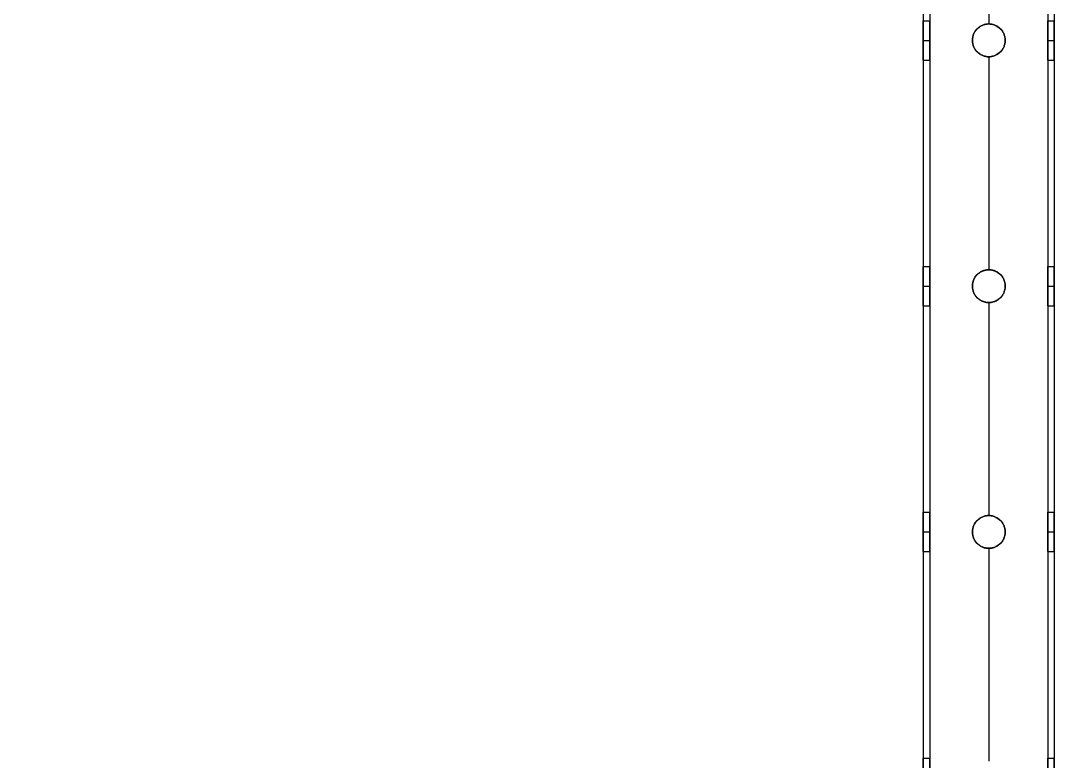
# Model space of a CAD drawing. Header units: millimetres. Extents: x 1279 to 9834, y -699 to 998.
# Drawn here: x 7356 to 7671.5, y -430.2 to -204.2 of the extents above; entities that cross this region are included whole.
import ezdxf

# ---------------------------------------------------------------- set-up
doc = ezdxf.new("R2010")
doc.units = ezdxf.units.MM
doc.header["$MEASUREMENT"] = 0
doc.layers.add('staal', color=7, linetype='Continuous', true_color=0x4c4c4c)

msp = doc.modelspace()

# ---------------------------------------------------------------- linework, layer by layer
at = {"layer": 'staal'}
for p, q in [((7631.49, -204.2, 1905.19), (7633.49, -204.2, 1905.19)), ((7669.49, -204.2, 1905.19), (7671.49, -204.2, 1905.19)), ((7651.49, -205.2, 1923.19), (7651.49, -205.2, 1925.19)), ((7651.49, -205.2, 1885.19), (7651.49, -205.2, 1887.19)), ((7631.49, -210.2, 1899.19), (7633.49, -210.2, 1899.19)), ((7631.49, -210.2, 1911.19), (7633.49, -210.2, 1911.19)), ((7646.49, -210.2, 1885.19), (7646.49, -210.2, 1887.19)), ((7646.49, -210.2, 1923.19), (7646.49, -210.2, 1925.19)), ((7656.49, -210.2, 1923.19), (7656.49, -210.2, 1925.19)), ((7656.49, -210.2, 1885.19), (7656.49, -210.2, 1887.19)), ((7669.49, -210.2, 1899.19), (7671.49, -210.2, 1899.19)), ((7669.49, -210.2, 1911.19), (7671.49, -210.2, 1911.19)), ((7631.49, -216.2, 1905.19), (7633.49, -216.2, 1905.19)), ((7651.49, -215.2, 1923.19), (7651.49, -215.2, 1925.19)), ((7651.49, -215.2, 1885.19), (7651.49, -215.2, 1887.19)), ((7669.49, -216.2, 1905.19), (7671.49, -216.2, 1905.19)), ((7631.49, -279.2, 1905.19), (7633.49, -279.2, 1905.19)), ((7651.49, -280.2, 1923.19), (7651.49, -280.2, 1925.19)), ((7651.49, -280.2, 1885.19), (7651.49, -280.2, 1887.19)), ((7669.49, -279.2, 1905.19), (7671.49, -279.2, 1905.19)), ((7631.49, -285.2, 1899.19), (7633.49, -285.2, 1899.19)), ((7631.49, -285.2, 1911.19), (7633.49, -285.2, 1911.19)), ((7646.49, -285.2, 1885.19), (7646.49, -285.2, 1887.19)), ((7646.49, -285.2, 1923.19), (7646.49, -285.2, 1925.19)), ((7656.49, -285.2, 1923.19), (7656.49, -285.2, 1925.19)), ((7656.49, -285.2, 1885.19), (7656.49, -285.2, 1887.19)), ((7669.49, -285.2, 1899.19), (7671.49, -285.2, 1899.19)), ((7669.49, -285.2, 1911.19), (7671.49, -285.2, 1911.19)), ((7651.49, -290.2, 1923.19), (7651.49, -290.2, 1925.19)), ((7651.49, -290.2, 1885.19), (7651.49, -290.2, 1887.19)), ((7631.49, -291.2, 1905.19), (7633.49, -291.2, 1905.19)), ((7669.49, -291.2, 1905.19), (7671.49, -291.2, 1905.19)), ((7631.49, -354.2, 1905.19), (7633.49, -354.2, 1905.19)), ((7651.49, -355.2, 1923.19), (7651.49, -355.2, 1925.19)), ((7651.49, -355.2, 1885.19), (7651.49, -355.2, 1887.19)), ((7669.49, -354.2, 1905.19), (7671.49, -354.2, 1905.19)), ((7631.49, -360.2, 1899.19), (7633.49, -360.2, 1899.19)), ((7631.49, -360.2, 1911.19), (7633.49, -360.2, 1911.19)), ((7646.49, -360.2, 1885.19), (7646.49, -360.2, 1887.19)), ((7646.49, -360.2, 1923.19), (7646.49, -360.2, 1925.19)), ((7656.49, -360.2, 1923.19), (7656.49, -360.2, 1925.19)), ((7656.49, -360.2, 1885.19), (7656.49, -360.2, 1887.19)), ((7669.49, -360.2, 1899.19), (7671.49, -360.2, 1899.19)), ((7669.49, -360.2, 1911.19), (7671.49, -360.2, 1911.19)), ((7651.49, -365.2, 1923.19), (7651.49, -365.2, 1925.19)), ((7651.49, -365.2, 1885.19), (7651.49, -365.2, 1887.19)), ((7631.49, -366.2, 1905.19), (7633.49, -366.2, 1905.19)), ((7669.49, -366.2, 1905.19), (7671.49, -366.2, 1905.19)), ((7631.49, -429.2, 1905.19), (7633.49, -429.2, 1905.19)), ((7669.49, -429.2, 1905.19), (7671.49, -429.2, 1905.19))]:
    msp.add_line(p, q, dxfattribs=at)
for points in [[(6355.49, 710.3), (7671.49, 710.3), (7671.49, -605.7), (6355.49, -605.7)], [(6395.49, 670.3), (7631.49, 670.3), (7631.49, -565.7), (6395.49, -565.7)]]:
    msp.add_lwpolyline(points, close=True, dxfattribs=at)
for centre in [(7651.49, -210.2, 1885.19), (7651.49, -210.2, 1924.19), (7651.49, -210.2, 1886.19), (7651.49, -285.2, 1885.19), (7651.49, -285.2, 1924.19), (7651.49, -285.2, 1886.19), (7651.49, -360.2, 1885.19), (7651.49, -360.2, 1924.19), (7651.49, -360.2, 1886.19)]:
    msp.add_circle(centre, 5, dxfattribs=at)
for points in [[(7671.49, 710.3, 1885.19), (7671.49, 52.3, 1885.19), (7671.49, -605.7, 1885.19)], [(7671.49, 710.3, 1925.19), (7671.49, 52.3, 1925.19), (7671.49, -605.7, 1925.19)], [(7669.49, 708.3, 1923.19), (7669.49, 52.3, 1923.19), (7669.49, -603.7, 1923.19)], [(7669.49, 708.3, 1887.19), (7669.49, 52.3, 1887.19), (7669.49, -603.7, 1887.19)], [(7633.49, 672.3, 1923.19), (7633.49, 52.3, 1923.19), (7633.49, -567.7, 1923.19)], [(7633.49, 672.3, 1887.19), (7633.49, 52.3, 1887.19), (7633.49, -567.7, 1887.19)], [(7631.49, 670.3, 1885.19), (7631.49, 52.3, 1885.19), (7631.49, -565.7, 1885.19)], [(7631.49, 670.3, 1925.19), (7631.49, 52.3, 1925.19), (7631.49, -565.7, 1925.19)], [(7651.49, -140.2, 1925.19), (7651.49, -172.7, 1925.19), (7651.49, -205.2, 1925.19)], [(7651.49, -140.2, 1923.19), (7651.49, -172.7, 1923.19), (7651.49, -205.2, 1923.19)], [(7651.49, -140.2, 1887.19), (7651.49, -172.7, 1887.19), (7651.49, -205.2, 1887.19)], [(7651.49, -140.2, 1885.19), (7651.49, -172.7, 1885.19), (7651.49, -205.2, 1885.19)], [(7631.49, -216.2, 1905.19), (7631.49, -247.7, 1905.19), (7631.49, -279.2, 1905.19)], [(7633.49, -216.2, 1905.19), (7633.49, -247.7, 1905.19), (7633.49, -279.2, 1905.19)], [(7651.49, -215.2, 1925.19), (7651.49, -247.7, 1925.19), (7651.49, -280.2, 1925.19)], [(7651.49, -215.2, 1923.19), (7651.49, -247.7, 1923.19), (7651.49, -280.2, 1923.19)], [(7651.49, -215.2, 1887.19), (7651.49, -247.7, 1887.19), (7651.49, -280.2, 1887.19)], [(7651.49, -215.2, 1885.19), (7651.49, -247.7, 1885.19), (7651.49, -280.2, 1885.19)], [(7669.49, -216.2, 1905.19), (7669.49, -247.7, 1905.19), (7669.49, -279.2, 1905.19)], [(7671.49, -216.2, 1905.19), (7671.49, -247.7, 1905.19), (7671.49, -279.2, 1905.19)], [(7651.49, -290.2, 1925.19), (7651.49, -322.7, 1925.19), (7651.49, -355.2, 1925.19)], [(7651.49, -290.2, 1923.19), (7651.49, -322.7, 1923.19), (7651.49, -355.2, 1923.19)], [(7651.49, -290.2, 1887.19), (7651.49, -322.7, 1887.19), (7651.49, -355.2, 1887.19)], [(7651.49, -290.2, 1885.19), (7651.49, -322.7, 1885.19), (7651.49, -355.2, 1885.19)], [(7631.49, -291.2, 1905.19), (7631.49, -322.7, 1905.19), (7631.49, -354.2, 1905.19)], [(7633.49, -291.2, 1905.19), (7633.49, -322.7, 1905.19), (7633.49, -354.2, 1905.19)], [(7669.49, -291.2, 1905.19), (7669.49, -322.7, 1905.19), (7669.49, -354.2, 1905.19)], [(7671.49, -291.2, 1905.19), (7671.49, -322.7, 1905.19), (7671.49, -354.2, 1905.19)], [(7651.49, -365.2, 1925.19), (7651.49, -397.7, 1925.19), (7651.49, -430.2, 1925.19)], [(7651.49, -365.2, 1923.19), (7651.49, -397.7, 1923.19), (7651.49, -430.2, 1923.19)], [(7651.49, -365.2, 1887.19), (7651.49, -397.7, 1887.19), (7651.49, -430.2, 1887.19)], [(7651.49, -365.2, 1885.19), (7651.49, -397.7, 1885.19), (7651.49, -430.2, 1885.19)], [(7631.49, -366.2, 1905.19), (7631.49, -397.7, 1905.19), (7631.49, -429.2, 1905.19)], [(7633.49, -366.2, 1905.19), (7633.49, -397.7, 1905.19), (7633.49, -429.2, 1905.19)], [(7669.49, -366.2, 1905.19), (7669.49, -397.7, 1905.19), (7669.49, -429.2, 1905.19)], [(7671.49, -366.2, 1905.19), (7671.49, -397.7, 1905.19), (7671.49, -429.2, 1905.19)]]:
    msp.add_open_spline(points, degree=2, dxfattribs=at)
for points, knots in [([(7631.49, -210.2, 1899.19), (7631.49, -216.2, 1899.19), (7631.49, -216.2, 1905.19), (7631.49, -216.2, 1911.19), (7631.49, -210.2, 1911.19), (7631.49, -204.2, 1911.19), (7631.49, -204.2, 1905.19), (7631.49, -204.2, 1899.19), (7631.49, -210.2, 1899.19)], [-31.415927, -31.415927, -31.415927, -23.561945, -23.561945, -15.707963, -15.707963, -7.853982, -7.853982, 0, 0, 0]), ([(7633.49, -210.2, 1899.19), (7633.49, -204.2, 1899.19), (7633.49, -204.2, 1905.19), (7633.49, -204.2, 1911.19), (7633.49, -210.2, 1911.19), (7633.49, -216.2, 1911.19), (7633.49, -216.2, 1905.19), (7633.49, -216.2, 1899.19), (7633.49, -210.2, 1899.19)], [0, 0, 0, 7.853982, 7.853982, 15.707963, 15.707963, 23.561945, 23.561945, 31.415927, 31.415927, 31.415927]), ([(7669.49, -210.2, 1899.19), (7669.49, -216.2, 1899.19), (7669.49, -216.2, 1905.19), (7669.49, -216.2, 1911.19), (7669.49, -210.2, 1911.19), (7669.49, -204.2, 1911.19), (7669.49, -204.2, 1905.19), (7669.49, -204.2, 1899.19), (7669.49, -210.2, 1899.19)], [-31.415927, -31.415927, -31.415927, -23.561945, -23.561945, -15.707963, -15.707963, -7.853982, -7.853982, 0, 0, 0]), ([(7671.49, -210.2, 1899.19), (7671.49, -204.2, 1899.19), (7671.49, -204.2, 1905.19), (7671.49, -204.2, 1911.19), (7671.49, -210.2, 1911.19), (7671.49, -216.2, 1911.19), (7671.49, -216.2, 1905.19), (7671.49, -216.2, 1899.19), (7671.49, -210.2, 1899.19)], [0, 0, 0, 7.853982, 7.853982, 15.707963, 15.707963, 23.561945, 23.561945, 31.415927, 31.415927, 31.415927]), ([(7646.49, -210.2, 1925.19), (7646.49, -215.2, 1925.19), (7651.49, -215.2, 1925.19), (7656.49, -215.2, 1925.19), (7656.49, -210.2, 1925.19), (7656.49, -205.2, 1925.19), (7651.49, -205.2, 1925.19), (7646.49, -205.2, 1925.19), (7646.49, -210.2, 1925.19)], [-31.415927, -31.415927, -31.415927, -23.561945, -23.561945, -15.707963, -15.707963, -7.853982, -7.853982, 0, 0, 0]), ([(7646.49, -210.2, 1923.19), (7646.49, -205.2, 1923.19), (7651.49, -205.2, 1923.19), (7656.49, -205.2, 1923.19), (7656.49, -210.2, 1923.19), (7656.49, -215.2, 1923.19), (7651.49, -215.2, 1923.19), (7646.49, -215.2, 1923.19), (7646.49, -210.2, 1923.19)], [0, 0, 0, 7.853982, 7.853982, 15.707963, 15.707963, 23.561945, 23.561945, 31.415927, 31.415927, 31.415927]), ([(7646.49, -210.2, 1887.19), (7646.49, -215.2, 1887.19), (7651.49, -215.2, 1887.19), (7656.49, -215.2, 1887.19), (7656.49, -210.2, 1887.19), (7656.49, -205.2, 1887.19), (7651.49, -205.2, 1887.19), (7646.49, -205.2, 1887.19), (7646.49, -210.2, 1887.19)], [-31.415927, -31.415927, -31.415927, -23.561945, -23.561945, -15.707963, -15.707963, -7.853982, -7.853982, 0, 0, 0]), ([(7631.49, -285.2, 1899.19), (7631.49, -291.2, 1899.19), (7631.49, -291.2, 1905.19), (7631.49, -291.2, 1911.19), (7631.49, -285.2, 1911.19), (7631.49, -279.2, 1911.19), (7631.49, -279.2, 1905.19), (7631.49, -279.2, 1899.19), (7631.49, -285.2, 1899.19)], [-31.415927, -31.415927, -31.415927, -23.561945, -23.561945, -15.707963, -15.707963, -7.853982, -7.853982, 0, 0, 0]), ([(7633.49, -285.2, 1899.19), (7633.49, -279.2, 1899.19), (7633.49, -279.2, 1905.19), (7633.49, -279.2, 1911.19), (7633.49, -285.2, 1911.19), (7633.49, -291.2, 1911.19), (7633.49, -291.2, 1905.19), (7633.49, -291.2, 1899.19), (7633.49, -285.2, 1899.19)], [0, 0, 0, 7.853982, 7.853982, 15.707963, 15.707963, 23.561945, 23.561945, 31.415927, 31.415927, 31.415927]), ([(7646.49, -285.2, 1925.19), (7646.49, -290.2, 1925.19), (7651.49, -290.2, 1925.19), (7656.49, -290.2, 1925.19), (7656.49, -285.2, 1925.19), (7656.49, -280.2, 1925.19), (7651.49, -280.2, 1925.19), (7646.49, -280.2, 1925.19), (7646.49, -285.2, 1925.19)], [-31.415927, -31.415927, -31.415927, -23.561945, -23.561945, -15.707963, -15.707963, -7.853982, -7.853982, 0, 0, 0]), ([(7646.49, -285.2, 1923.19), (7646.49, -280.2, 1923.19), (7651.49, -280.2, 1923.19), (7656.49, -280.2, 1923.19), (7656.49, -285.2, 1923.19), (7656.49, -290.2, 1923.19), (7651.49, -290.2, 1923.19), (7646.49, -290.2, 1923.19), (7646.49, -285.2, 1923.19)], [0, 0, 0, 7.853982, 7.853982, 15.707963, 15.707963, 23.561945, 23.561945, 31.415927, 31.415927, 31.415927]), ([(7646.49, -285.2, 1887.19), (7646.49, -290.2, 1887.19), (7651.49, -290.2, 1887.19), (7656.49, -290.2, 1887.19), (7656.49, -285.2, 1887.19), (7656.49, -280.2, 1887.19), (7651.49, -280.2, 1887.19), (7646.49, -280.2, 1887.19), (7646.49, -285.2, 1887.19)], [-31.415927, -31.415927, -31.415927, -23.561945, -23.561945, -15.707963, -15.707963, -7.853982, -7.853982, 0, 0, 0]), ([(7669.49, -285.2, 1899.19), (7669.49, -291.2, 1899.19), (7669.49, -291.2, 1905.19), (7669.49, -291.2, 1911.19), (7669.49, -285.2, 1911.19), (7669.49, -279.2, 1911.19), (7669.49, -279.2, 1905.19), (7669.49, -279.2, 1899.19), (7669.49, -285.2, 1899.19)], [-31.415927, -31.415927, -31.415927, -23.561945, -23.561945, -15.707963, -15.707963, -7.853982, -7.853982, 0, 0, 0]), ([(7671.49, -285.2, 1899.19), (7671.49, -279.2, 1899.19), (7671.49, -279.2, 1905.19), (7671.49, -279.2, 1911.19), (7671.49, -285.2, 1911.19), (7671.49, -291.2, 1911.19), (7671.49, -291.2, 1905.19), (7671.49, -291.2, 1899.19), (7671.49, -285.2, 1899.19)], [0, 0, 0, 7.853982, 7.853982, 15.707963, 15.707963, 23.561945, 23.561945, 31.415927, 31.415927, 31.415927]), ([(7631.49, -360.2, 1899.19), (7631.49, -366.2, 1899.19), (7631.49, -366.2, 1905.19), (7631.49, -366.2, 1911.19), (7631.49, -360.2, 1911.19), (7631.49, -354.2, 1911.19), (7631.49, -354.2, 1905.19), (7631.49, -354.2, 1899.19), (7631.49, -360.2, 1899.19)], [-31.415927, -31.415927, -31.415927, -23.561945, -23.561945, -15.707963, -15.707963, -7.853982, -7.853982, 0, 0, 0]), ([(7633.49, -360.2, 1899.19), (7633.49, -354.2, 1899.19), (7633.49, -354.2, 1905.19), (7633.49, -354.2, 1911.19), (7633.49, -360.2, 1911.19), (7633.49, -366.2, 1911.19), (7633.49, -366.2, 1905.19), (7633.49, -366.2, 1899.19), (7633.49, -360.2, 1899.19)], [0, 0, 0, 7.853982, 7.853982, 15.707963, 15.707963, 23.561945, 23.561945, 31.415927, 31.415927, 31.415927]), ([(7646.49, -360.2, 1925.19), (7646.49, -365.2, 1925.19), (7651.49, -365.2, 1925.19), (7656.49, -365.2, 1925.19), (7656.49, -360.2, 1925.19), (7656.49, -355.2, 1925.19), (7651.49, -355.2, 1925.19), (7646.49, -355.2, 1925.19), (7646.49, -360.2, 1925.19)], [-31.415927, -31.415927, -31.415927, -23.561945, -23.561945, -15.707963, -15.707963, -7.853982, -7.853982, 0, 0, 0]), ([(7646.49, -360.2, 1923.19), (7646.49, -355.2, 1923.19), (7651.49, -355.2, 1923.19), (7656.49, -355.2, 1923.19), (7656.49, -360.2, 1923.19), (7656.49, -365.2, 1923.19), (7651.49, -365.2, 1923.19), (7646.49, -365.2, 1923.19), (7646.49, -360.2, 1923.19)], [0, 0, 0, 7.853982, 7.853982, 15.707963, 15.707963, 23.561945, 23.561945, 31.415927, 31.415927, 31.415927]), ([(7646.49, -360.2, 1887.19), (7646.49, -365.2, 1887.19), (7651.49, -365.2, 1887.19), (7656.49, -365.2, 1887.19), (7656.49, -360.2, 1887.19), (7656.49, -355.2, 1887.19), (7651.49, -355.2, 1887.19), (7646.49, -355.2, 1887.19), (7646.49, -360.2, 1887.19)], [-31.415927, -31.415927, -31.415927, -23.561945, -23.561945, -15.707963, -15.707963, -7.853982, -7.853982, 0, 0, 0]), ([(7669.49, -360.2, 1899.19), (7669.49, -366.2, 1899.19), (7669.49, -366.2, 1905.19), (7669.49, -366.2, 1911.19), (7669.49, -360.2, 1911.19), (7669.49, -354.2, 1911.19), (7669.49, -354.2, 1905.19), (7669.49, -354.2, 1899.19), (7669.49, -360.2, 1899.19)], [-31.415927, -31.415927, -31.415927, -23.561945, -23.561945, -15.707963, -15.707963, -7.853982, -7.853982, 0, 0, 0]), ([(7671.49, -360.2, 1899.19), (7671.49, -354.2, 1899.19), (7671.49, -354.2, 1905.19), (7671.49, -354.2, 1911.19), (7671.49, -360.2, 1911.19), (7671.49, -366.2, 1911.19), (7671.49, -366.2, 1905.19), (7671.49, -366.2, 1899.19), (7671.49, -360.2, 1899.19)], [0, 0, 0, 7.853982, 7.853982, 15.707963, 15.707963, 23.561945, 23.561945, 31.415927, 31.415927, 31.415927]), ([(7631.49, -435.2, 1899.19), (7631.49, -441.2, 1899.19), (7631.49, -441.2, 1905.19), (7631.49, -441.2, 1911.19), (7631.49, -435.2, 1911.19), (7631.49, -429.2, 1911.19), (7631.49, -429.2, 1905.19), (7631.49, -429.2, 1899.19), (7631.49, -435.2, 1899.19)], [-31.415927, -31.415927, -31.415927, -23.561945, -23.561945, -15.707963, -15.707963, -7.853982, -7.853982, 0, 0, 0]), ([(7633.49, -435.2, 1899.19), (7633.49, -429.2, 1899.19), (7633.49, -429.2, 1905.19), (7633.49, -429.2, 1911.19), (7633.49, -435.2, 1911.19), (7633.49, -441.2, 1911.19), (7633.49, -441.2, 1905.19), (7633.49, -441.2, 1899.19), (7633.49, -435.2, 1899.19)], [0, 0, 0, 7.853982, 7.853982, 15.707963, 15.707963, 23.561945, 23.561945, 31.415927, 31.415927, 31.415927]), ([(7669.49, -435.2, 1899.19), (7669.49, -441.2, 1899.19), (7669.49, -441.2, 1905.19), (7669.49, -441.2, 1911.19), (7669.49, -435.2, 1911.19), (7669.49, -429.2, 1911.19), (7669.49, -429.2, 1905.19), (7669.49, -429.2, 1899.19), (7669.49, -435.2, 1899.19)], [-31.415927, -31.415927, -31.415927, -23.561945, -23.561945, -15.707963, -15.707963, -7.853982, -7.853982, 0, 0, 0]), ([(7671.49, -435.2, 1899.19), (7671.49, -429.2, 1899.19), (7671.49, -429.2, 1905.19), (7671.49, -429.2, 1911.19), (7671.49, -435.2, 1911.19), (7671.49, -441.2, 1911.19), (7671.49, -441.2, 1905.19), (7671.49, -441.2, 1899.19), (7671.49, -435.2, 1899.19)], [0, 0, 0, 7.853982, 7.853982, 15.707963, 15.707963, 23.561945, 23.561945, 31.415927, 31.415927, 31.415927])]:
    msp.add_rational_spline(points, [1, 0.707106781187, 1, 0.707106781187, 1, 0.707106781187, 1, 0.707106781187, 1], degree=2, knots=knots, dxfattribs=at)

doc.saveas('drawing.dxf')
